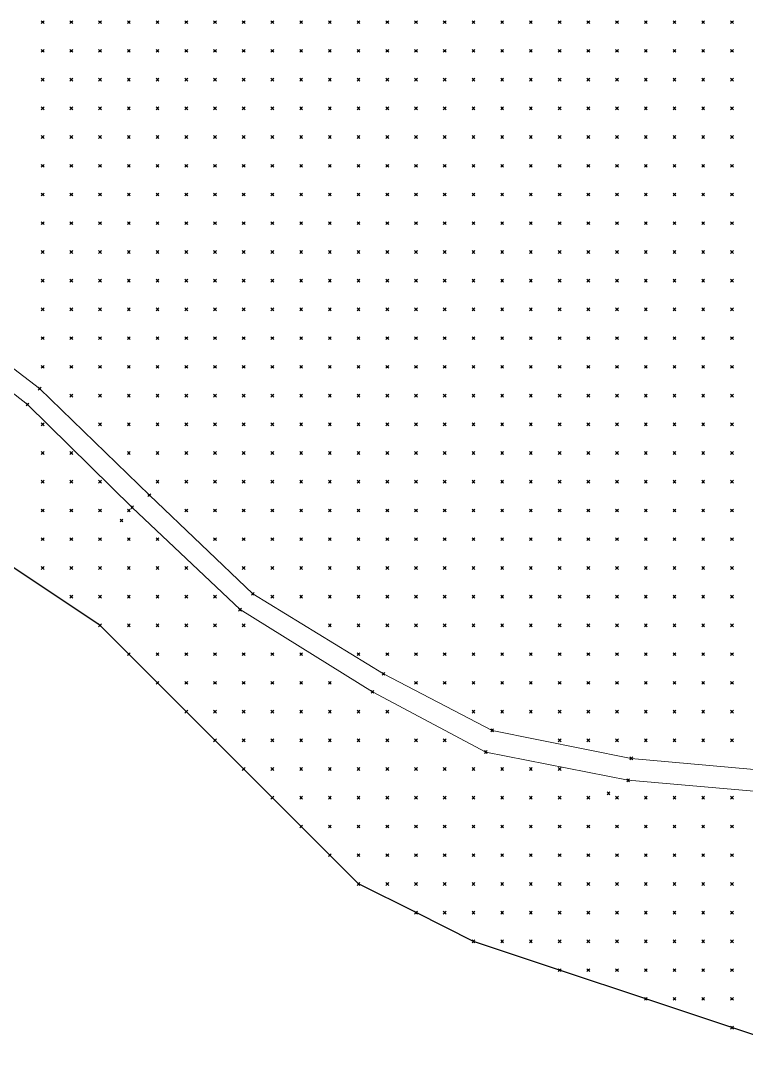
# Model space of a CAD drawing. Header units: metres. Extents: x 441556 to 446409, y 432338 to 461058.
# Drawn here: x 443709.3 to 443785.1, y 446929.3 to 447037.4 of the extents above; entities that cross this region are included whole.
import ezdxf

# ---------------------------------------------------------------- set-up
doc = ezdxf.new("R2010")
doc.units = ezdxf.units.M
doc.header["$MEASUREMENT"] = 0
doc.header["$PDMODE"] = 35
doc.header["$PDSIZE"] = 0.15
for name, color, linetype, lineweight in [('DTM-BRE-RevN_GRP_DRUM PAMANT', 2, 'Continuous', 0), ('DTM-BRE-RevN_YP_RevK_0YP', 1, 'Continuous', 0), ('DTM-NOK-RevN_LIDAR_co_lidar', 91, 'Continuous', 0), ('DTM-NOK-RevN_RTK', 32, 'Continuous', 0)]:
    doc.layers.add(name, color=color, linetype=linetype, lineweight=lineweight)
doc.layers.add('DTM-INT_YP', color=121, linetype='Continuous')

msp = doc.modelspace()

# ---------------------------------------------------------------- linework, layer by layer
at = {"layer": 'DTM-BRE-RevN_GRP_DRUM PAMANT'}
for p, q in [((443711.315, 446998.969, 353.87), (443722.772, 446987.844, 353.598)), ((443720.981, 446986.569, 353.644), (443710.045, 446997.314, 353.917)), ((443722.772, 446987.844, 353.598), (443733.576, 446977.54, 353.236)), ((443732.238, 446975.892, 353.249), (443720.981, 446986.569, 353.644)), ((443733.576, 446977.54, 353.236), (443747.227, 446969.196, 352.873)), ((443746.08, 446967.317, 352.785), (443732.238, 446975.892, 353.249)), ((443747.227, 446969.196, 352.873), (443758.571, 446963.287, 352.801)), ((443757.905, 446961.028, 352.769), (443746.08, 446967.317, 352.785)), ((443758.571, 446963.287, 352.801), (443773.094, 446960.358, 353.037)), ((443772.778, 446958.073, 353.233), (443757.905, 446961.028, 352.769)), ((443773.094, 446960.358, 353.037), (443788.709, 446958.934, 352.972)), ((443788.289, 446956.74, 353.018), (443772.778, 446958.073, 353.233))]:
    msp.add_line(p, q, dxfattribs=at)
at = {"layer": 'DTM-BRE-RevN_YP_RevK_0YP'}
for p, q in [((443695.913, 447010.761, 354.031), (443711.315, 446998.969, 353.87)), ((443710.045, 446997.314, 353.917), (443694.631, 447009.324, 354.015))]:
    msp.add_line(p, q, dxfattribs=at)
at = {"layer": 'DTM-INT_YP'}
msp.add_polyline3d([(443792.608, 446929.258, 339.821), (443783.61, 446932.257, 340.083), (443774.612, 446935.256, 340.311), (443765.614, 446938.256, 340.537), (443756.616, 446941.255, 340.583), (443750.617, 446944.254, 340.686), (443744.618, 446947.254, 340.643), (443741.619, 446950.253, 341.282), (443738.62, 446953.252, 341.937), (443735.62, 446956.252, 342.597), (443732.621, 446959.251, 342.907), (443729.622, 446962.25, 343.449), (443726.622, 446965.25, 344.293), (443723.623, 446968.249, 344.724), (443720.624, 446971.249, 345.512), (443717.624, 446974.248, 346.266), (443708.626, 446980.247, 345.087)], dxfattribs=at)
at = {"layer": 'DTM-NOK-RevN_LIDAR_co_lidar'}
for p in [(443711.626, 447037.234, 387.151), (443714.625, 447037.234, 388.988), (443717.624, 447037.234, 391.119), (443720.624, 447037.234, 392.869), (443723.623, 447037.234, 393.891), (443726.622, 447037.234, 393.481), (443729.622, 447037.234, 392.275), (443732.621, 447037.234, 390.77), (443735.62, 447037.234, 389.772), (443738.62, 447037.234, 391.185), (443741.619, 447037.234, 394.214), (443744.618, 447037.234, 396.949), (443747.618, 447037.234, 399.284), (443750.617, 447037.234, 401.559), (443753.616, 447037.234, 403.741), (443756.616, 447037.234, 406.028), (443759.615, 447037.234, 408.177), (443762.614, 447037.234, 410.165), (443765.614, 447037.234, 411.798), (443768.613, 447037.234, 413.187), (443771.612, 447037.234, 414.278), (443774.612, 447037.234, 415.34), (443777.611, 447037.234, 416.297), (443780.61, 447037.234, 416.971), (443783.61, 447037.234, 417.282), (443711.626, 447034.235, 384.834), (443714.625, 447034.235, 386.658), (443717.624, 447034.235, 389.376), (443720.624, 447034.235, 391.248), (443723.623, 447034.235, 391.872), (443726.622, 447034.235, 391.272), (443729.622, 447034.235, 389.976), (443732.621, 447034.235, 388.49), (443735.62, 447034.235, 388.837), (443738.62, 447034.235, 391.38), (443741.619, 447034.235, 394.106), (443744.618, 447034.235, 396.344), (443747.618, 447034.235, 398.553), (443750.617, 447034.235, 400.745), (443753.616, 447034.235, 403.045), (443756.616, 447034.235, 405.311), (443759.615, 447034.235, 407.428), (443762.614, 447034.235, 409.536), (443765.614, 447034.235, 411.083), (443768.613, 447034.235, 412.333), (443771.612, 447034.235, 413.502), (443774.612, 447034.235, 414.28), (443777.611, 447034.235, 415.17), (443780.61, 447034.235, 415.823), (443783.61, 447034.235, 415.938), (443711.626, 447031.235, 382.306), (443714.625, 447031.235, 384.254), (443717.624, 447031.235, 386.987), (443720.624, 447031.235, 389.339), (443723.623, 447031.235, 389.79), (443726.622, 447031.235, 389.117), (443729.622, 447031.235, 387.852), (443732.621, 447031.235, 386.8), (443735.62, 447031.235, 388.474), (443738.62, 447031.235, 391.344), (443741.619, 447031.235, 393.635), (443744.618, 447031.235, 395.489), (443747.618, 447031.235, 397.406), (443750.617, 447031.235, 399.629), (443753.616, 447031.235, 402.019), (443756.616, 447031.235, 404.415), (443759.615, 447031.235, 406.656), (443762.614, 447031.235, 408.5), (443765.614, 447031.235, 410.016), (443768.613, 447031.235, 411.279), (443771.612, 447031.235, 412.409), (443774.612, 447031.235, 413.268), (443777.611, 447031.235, 414.274), (443780.61, 447031.235, 414.712), (443783.61, 447031.235, 414.549), (443711.626, 447028.236, 380.129), (443714.625, 447028.236, 382.4), (443717.624, 447028.236, 384.916), (443720.624, 447028.236, 387.011), (443723.623, 447028.236, 387.467), (443726.622, 447028.236, 386.779), (443729.622, 447028.236, 385.373), (443732.621, 447028.236, 385.28), (443735.62, 447028.236, 387.552), (443738.62, 447028.236, 390.227), (443741.619, 447028.236, 392.299), (443744.618, 447028.236, 394.208), (443747.618, 447028.236, 396.185), (443750.617, 447028.236, 398.486), (443753.616, 447028.236, 400.934), (443756.616, 447028.236, 403.075), (443759.615, 447028.236, 405.474), (443762.614, 447028.236, 407.286), (443765.614, 447028.236, 408.871), (443768.613, 447028.236, 410.207), (443771.612, 447028.236, 411.421), (443774.612, 447028.236, 412.393), (443777.611, 447028.236, 413.282), (443780.61, 447028.236, 413.275), (443783.61, 447028.236, 412.954), (443711.626, 447025.237, 378.338), (443714.625, 447025.237, 380.372), (443717.624, 447025.237, 383.336), (443720.624, 447025.237, 384.676), (443723.623, 447025.237, 384.952), (443726.622, 447025.237, 384.253), (443729.622, 447025.237, 383.082), (443732.621, 447025.237, 384.22), (443735.62, 447025.237, 386.933), (443738.62, 447025.237, 389.271), (443741.619, 447025.237, 391.034), (443744.618, 447025.237, 392.83), (443747.618, 447025.237, 394.931), (443750.617, 447025.237, 397.289), (443753.616, 447025.237, 399.647), (443756.616, 447025.237, 401.836), (443759.615, 447025.237, 403.963), (443762.614, 447025.237, 405.942), (443765.614, 447025.237, 407.633), (443768.613, 447025.237, 408.948), (443771.612, 447025.237, 410.208), (443774.612, 447025.237, 411.216), (443777.611, 447025.237, 411.956), (443780.61, 447025.237, 411.833), (443783.61, 447025.237, 411.335), (443711.626, 447022.237, 376.778), (443714.625, 447022.237, 378.541), (443717.624, 447022.237, 380.035), (443720.624, 447022.237, 381.853), (443723.623, 447022.237, 382.454), (443726.622, 447022.237, 381.765), (443729.622, 447022.237, 381.202), (443732.621, 447022.237, 382.748), (443735.62, 447022.237, 385.289), (443738.62, 447022.237, 387.652), (443741.619, 447022.237, 389.644), (443744.618, 447022.237, 391.566), (443747.618, 447022.237, 393.68), (443750.617, 447022.237, 395.933), (443753.616, 447022.237, 398.209), (443756.616, 447022.237, 400.476), (443759.615, 447022.237, 402.778), (443762.614, 447022.237, 404.723), (443765.614, 447022.237, 406.206), (443768.613, 447022.237, 407.779), (443771.612, 447022.237, 409.187), (443774.612, 447022.237, 410.246), (443777.611, 447022.237, 410.442), (443780.61, 447022.237, 410.238), (443783.61, 447022.237, 409.605), (443711.626, 447019.238, 375.083), (443714.625, 447019.238, 376.695), (443717.624, 447019.238, 377.882), (443720.624, 447019.238, 378.752), (443723.623, 447019.238, 379.317), (443726.622, 447019.238, 378.534), (443729.622, 447019.238, 378.826), (443732.621, 447019.238, 380.637), (443735.62, 447019.238, 383.017), (443738.62, 447019.238, 385.703), (443741.619, 447019.238, 388.166), (443744.618, 447019.238, 390.367), (443747.618, 447019.238, 392.563), (443750.617, 447019.238, 394.678), (443753.616, 447019.238, 396.773), (443756.616, 447019.238, 398.903), (443759.615, 447019.238, 401.139), (443762.614, 447019.238, 402.954), (443765.614, 447019.238, 404.754), (443768.613, 447019.238, 406.438), (443771.612, 447019.238, 407.868), (443774.612, 447019.238, 408.956), (443777.611, 447019.238, 408.786), (443780.61, 447019.238, 408.116), (443783.61, 447019.238, 407.35), (443711.626, 447016.239, 373.246), (443714.625, 447016.239, 374.58), (443717.624, 447016.239, 375.304), (443720.624, 447016.239, 375.763), (443723.623, 447016.239, 375.36), (443726.622, 447016.239, 374.597), (443729.622, 447016.239, 375.633), (443732.621, 447016.239, 378.556), (443735.62, 447016.239, 381.771), (443738.62, 447016.239, 384.334), (443741.619, 447016.239, 386.523), (443744.618, 447016.239, 388.694), (443747.618, 447016.239, 390.819), (443750.617, 447016.239, 392.964), (443753.616, 447016.239, 394.914), (443756.616, 447016.239, 396.673), (443759.615, 447016.239, 399.125), (443762.614, 447016.239, 400.934), (443765.614, 447016.239, 402.916), (443768.613, 447016.239, 404.775), (443771.612, 447016.239, 406.676), (443774.612, 447016.239, 407.413), (443777.611, 447016.239, 406.999), (443780.61, 447016.239, 406.123), (443783.61, 447016.239, 405.169), (443711.626, 447013.239, 370.835), (443714.625, 447013.239, 371.815), (443717.624, 447013.239, 372.284), (443720.624, 447013.239, 372.159), (443723.623, 447013.239, 371.971), (443726.622, 447013.239, 371.799), (443729.622, 447013.239, 373.641), (443732.621, 447013.239, 377.122), (443735.62, 447013.239, 380.479), (443738.62, 447013.239, 383.072), (443741.619, 447013.239, 384.97), (443744.618, 447013.239, 386.864), (443747.618, 447013.239, 388.947), (443750.617, 447013.239, 390.989), (443753.616, 447013.239, 392.909), (443756.616, 447013.239, 394.265), (443759.615, 447013.239, 395.749), (443762.614, 447013.239, 397.742), (443765.614, 447013.239, 400.629), (443768.613, 447013.239, 402.994), (443771.612, 447013.239, 404.834), (443774.612, 447013.239, 405.526), (443777.611, 447013.239, 404.91), (443780.61, 447013.239, 403.87), (443783.61, 447013.239, 402.803), (443711.626, 447010.24, 367.955), (443714.625, 447010.24, 368.336), (443717.624, 447010.24, 368.965), (443720.624, 447010.24, 369.111), (443723.623, 447010.24, 368.586), (443726.622, 447010.24, 369.054), (443729.622, 447010.24, 372.057), (443732.621, 447010.24, 375.815), (443735.62, 447010.24, 379.182), (443738.62, 447010.24, 381.589), (443741.619, 447010.24, 383.267), (443744.618, 447010.24, 384.957), (443747.618, 447010.24, 386.874), (443750.617, 447010.24, 388.885), (443753.616, 447010.24, 390.755), (443756.616, 447010.24, 392.2), (443759.615, 447010.24, 393.646), (443762.614, 447010.24, 395.153), (443765.614, 447010.24, 396.897), (443768.613, 447010.24, 399.775), (443771.612, 447010.24, 401.828), (443774.612, 447010.24, 403.074), (443777.611, 447010.24, 402.435), (443780.61, 447010.24, 401.586), (443783.61, 447010.24, 400.322), (443711.626, 447007.241, 364.832), (443714.625, 447007.241, 365.077), (443717.624, 447007.241, 365.11), (443720.624, 447007.241, 364.978), (443723.623, 447007.241, 365.215), (443726.622, 447007.241, 368.288), (443729.622, 447007.241, 372.075), (443732.621, 447007.241, 375.23), (443735.62, 447007.241, 377.829), (443738.62, 447007.241, 379.84), (443741.619, 447007.241, 381.37), (443744.618, 447007.241, 382.899), (443747.618, 447007.241, 384.689), (443750.617, 447007.241, 386.607), (443753.616, 447007.241, 388.443), (443756.616, 447007.241, 389.974), (443759.615, 447007.241, 391.292), (443762.614, 447007.241, 392.981), (443765.614, 447007.241, 394.684), (443768.613, 447007.241, 396.283), (443771.612, 447007.241, 398.053), (443774.612, 447007.241, 399.747), (443777.611, 447007.241, 399.627), (443780.61, 447007.241, 398.857), (443783.61, 447007.241, 397.86), (443711.626, 447004.241, 360.767), (443714.625, 447004.241, 361.406), (443717.624, 447004.241, 361.022), (443720.624, 447004.241, 361.883), (443723.623, 447004.241, 364.782), (443726.622, 447004.241, 368.93), (443729.622, 447004.241, 372.2), (443732.621, 447004.241, 374.577), (443735.62, 447004.241, 376.465), (443738.62, 447004.241, 378.208), (443741.619, 447004.241, 379.633), (443744.618, 447004.241, 380.962), (443747.618, 447004.241, 382.497), (443750.617, 447004.241, 384.243), (443753.616, 447004.241, 386.101), (443756.616, 447004.241, 387.613), (443759.615, 447004.241, 389.072), (443762.614, 447004.241, 390.792), (443765.614, 447004.241, 392.71), (443768.613, 447004.241, 394.356), (443771.612, 447004.241, 395.79), (443774.612, 447004.241, 396.909), (443777.611, 447004.241, 396.985), (443780.61, 447004.241, 396.41), (443783.61, 447004.241, 395.374), (443711.626, 447001.242, 355.755), (443714.625, 447001.242, 357.003), (443717.624, 447001.242, 358.092), (443720.624, 447001.242, 361.272), (443723.623, 447001.242, 365.089), (443726.622, 447001.242, 368.964), (443729.622, 447001.242, 371.433), (443732.621, 447001.242, 373.239), (443735.62, 447001.242, 374.873), (443738.62, 447001.242, 376.427), (443741.619, 447001.242, 377.884), (443744.618, 447001.242, 379.128), (443747.618, 447001.242, 380.371), (443750.617, 447001.242, 382.021), (443753.616, 447001.242, 383.908), (443756.616, 447001.242, 385.526), (443759.615, 447001.242, 387.031), (443762.614, 447001.242, 388.821), (443765.614, 447001.242, 390.673), (443768.613, 447001.242, 392.377), (443771.612, 447001.242, 393.747), (443774.612, 447001.242, 394.705), (443777.611, 447001.242, 394.693), (443780.61, 447001.242, 393.81), (443783.61, 447001.242, 392.661), (443714.625, 446998.243, 354.524), (443717.624, 446998.243, 356.174), (443720.624, 446998.243, 359.702), (443723.623, 446998.243, 364.786), (443726.622, 446998.243, 367.902), (443729.622, 446998.243, 369.986), (443732.621, 446998.243, 371.724), (443735.62, 446998.243, 373.377), (443738.62, 446998.243, 374.941), (443741.619, 446998.243, 376.228), (443744.618, 446998.243, 377.327), (443747.618, 446998.243, 378.551), (443750.617, 446998.243, 379.959), (443753.616, 446998.243, 381.482), (443756.616, 446998.243, 383.124), (443759.615, 446998.243, 384.717), (443762.614, 446998.243, 386.493), (443765.614, 446998.243, 388.382), (443768.613, 446998.243, 390.081), (443771.612, 446998.243, 391.596), (443774.612, 446998.243, 392.573), (443777.611, 446998.243, 392.417), (443780.61, 446998.243, 391.386), (443783.61, 446998.243, 390.206), (443711.626, 446995.243, 353.329), (443717.624, 446995.243, 354.516), (443720.624, 446995.243, 356.553), (443723.623, 446995.243, 361.886), (443726.622, 446995.243, 365.555), (443729.622, 446995.243, 368.326), (443732.621, 446995.243, 370.381), (443735.62, 446995.243, 372.039), (443738.62, 446995.243, 373.533), (443741.619, 446995.243, 374.654), (443744.618, 446995.243, 375.646), (443747.618, 446995.243, 376.831), (443750.617, 446995.243, 378.069), (443753.616, 446995.243, 379.387), (443756.616, 446995.243, 380.977), (443759.615, 446995.243, 382.695), (443762.614, 446995.243, 384.434), (443765.614, 446995.243, 386.2), (443768.613, 446995.243, 387.815), (443771.612, 446995.243, 389.396), (443774.612, 446995.243, 390.366), (443777.611, 446995.243, 390.277), (443780.61, 446995.243, 389.144), (443783.61, 446995.243, 387.969), (443711.626, 446992.244, 352.301), (443714.625, 446992.244, 353.493), (443720.624, 446992.244, 354.406), (443723.623, 446992.244, 358.056), (443726.622, 446992.244, 362.058), (443729.622, 446992.244, 365.134), (443732.621, 446992.244, 368.408), (443735.62, 446992.244, 370.75), (443738.62, 446992.244, 372.113), (443741.619, 446992.244, 373.153), (443744.618, 446992.244, 374.114), (443747.618, 446992.244, 375.133), (443750.617, 446992.244, 376.258), (443753.616, 446992.244, 377.524), (443756.616, 446992.244, 379.021), (443759.615, 446992.244, 380.74), (443762.614, 446992.244, 382.502), (443765.614, 446992.244, 384.204), (443768.613, 446992.244, 385.845), (443771.612, 446992.244, 387.319), (443774.612, 446992.244, 388.282), (443777.611, 446992.244, 388.194), (443780.61, 446992.244, 387.119), (443783.61, 446992.244, 385.773), (443711.626, 446989.245, 350.942), (443714.625, 446989.245, 352.78), (443717.624, 446989.245, 353.453), (443723.623, 446989.245, 355.079), (443726.622, 446989.245, 358.191), (443729.622, 446989.245, 361.542), (443732.621, 446989.245, 365.325), (443735.62, 446989.245, 368.706), (443738.62, 446989.245, 370.514), (443741.619, 446989.245, 371.469), (443744.618, 446989.245, 372.418), (443747.618, 446989.245, 373.438), (443750.617, 446989.245, 374.546), (443753.616, 446989.245, 375.796), (443756.616, 446989.245, 377.322), (443759.615, 446989.245, 378.896), (443762.614, 446989.245, 380.601), (443765.614, 446989.245, 382.397), (443768.613, 446989.245, 383.987), (443771.612, 446989.245, 385.245), (443774.612, 446989.245, 386.265), (443777.611, 446989.245, 386.059), (443780.61, 446989.245, 385.074), (443783.61, 446989.245, 383.58), (443711.626, 446986.245, 349.585), (443714.625, 446986.245, 351.489), (443717.624, 446986.245, 352.742), (443720.624, 446986.245, 353.409), (443726.622, 446986.245, 355.208), (443729.622, 446986.245, 358.034), (443732.621, 446986.245, 361.96), (443735.62, 446986.245, 366.045), (443738.62, 446986.245, 368.437), (443741.619, 446986.245, 369.437), (443744.618, 446986.245, 370.348), (443747.618, 446986.245, 371.517), (443750.617, 446986.245, 372.81), (443753.616, 446986.245, 374.181), (443756.616, 446986.245, 375.675), (443759.615, 446986.245, 377.122), (443762.614, 446986.245, 378.696), (443765.614, 446986.245, 380.596), (443768.613, 446986.245, 382.131), (443771.612, 446986.245, 383.178), (443774.612, 446986.245, 384.092), (443777.611, 446986.245, 383.72), (443780.61, 446986.245, 382.827), (443783.61, 446986.245, 381.379), (443711.626, 446983.246, 348.191), (443714.625, 446983.246, 349.93), (443717.624, 446983.246, 351.43), (443720.624, 446983.246, 352.781), (443723.623, 446983.246, 353.364), (443729.622, 446983.246, 355.088), (443732.621, 446983.246, 357.991), (443735.62, 446983.246, 361.395), (443738.62, 446983.246, 364.44), (443741.619, 446983.246, 366.557), (443744.618, 446983.246, 367.959), (443747.618, 446983.246, 369.439), (443750.617, 446983.246, 371.073), (443753.616, 446983.246, 372.542), (443756.616, 446983.246, 373.939), (443759.615, 446983.246, 375.313), (443762.614, 446983.246, 376.797), (443765.614, 446983.246, 378.618), (443768.613, 446983.246, 380.123), (443771.612, 446983.246, 381.276), (443774.612, 446983.246, 381.726), (443777.611, 446983.246, 381.345), (443780.61, 446983.246, 380.378), (443783.61, 446983.246, 379.104), (443711.626, 446980.247, 346.64), (443714.625, 446980.247, 348.263), (443717.624, 446980.247, 349.83), (443720.624, 446980.247, 351.466), (443723.623, 446980.247, 352.773), (443726.622, 446980.247, 353.312), (443732.621, 446980.247, 354.542), (443735.62, 446980.247, 356.296), (443738.62, 446980.247, 359.303), (443741.619, 446980.247, 362.45), (443744.618, 446980.247, 364.687), (443747.618, 446980.247, 366.847), (443750.617, 446980.247, 369.133), (443753.616, 446980.247, 370.758), (443756.616, 446980.247, 372.186), (443759.615, 446980.247, 373.583), (443762.614, 446980.247, 375.08), (443765.614, 446980.247, 376.562), (443768.613, 446980.247, 378.015), (443771.612, 446980.247, 379.317), (443774.612, 446980.247, 379.417), (443777.611, 446980.247, 378.885), (443780.61, 446980.247, 377.897), (443783.61, 446980.247, 376.631), (443714.625, 446977.247, 346.498), (443717.624, 446977.247, 348.082), (443720.624, 446977.247, 349.639), (443723.623, 446977.247, 351.463), (443726.622, 446977.247, 352.57), (443729.622, 446977.247, 353.006), (443735.62, 446977.247, 353.9), (443738.62, 446977.247, 355.363), (443741.619, 446977.247, 357.42), (443744.618, 446977.247, 359.442), (443747.618, 446977.247, 362.064), (443750.617, 446977.247, 365.066), (443753.616, 446977.247, 367.047), (443756.616, 446977.247, 368.528), (443759.615, 446977.247, 369.961), (443762.614, 446977.247, 372.057), (443765.614, 446977.247, 373.659), (443768.613, 446977.247, 375.029), (443771.612, 446977.247, 376.961), (443774.612, 446977.247, 377.133), (443777.611, 446977.247, 376.38), (443780.61, 446977.247, 375.575), (443783.61, 446977.247, 374.164), (443717.624, 446974.248, 346.266), (443720.624, 446974.248, 347.582), (443723.623, 446974.248, 349.589), (443726.622, 446974.248, 350.897), (443729.622, 446974.248, 351.915), (443732.621, 446974.248, 352.535), (443741.619, 446974.248, 353.547), (443744.618, 446974.248, 354.38), (443747.618, 446974.248, 356.221), (443750.617, 446974.248, 358.758), (443753.616, 446974.248, 360.678), (443756.616, 446974.248, 362.158), (443759.615, 446974.248, 364.004), (443762.614, 446974.248, 366.736), (443765.614, 446974.248, 368.515), (443768.613, 446974.248, 369.994), (443771.612, 446974.248, 372.924), (443774.612, 446974.248, 374.059), (443777.611, 446974.248, 374.139), (443780.61, 446974.248, 373.315), (443783.61, 446974.248, 371.839), (443720.624, 446971.249, 345.512), (443723.623, 446971.249, 347.203), (443726.622, 446971.249, 348.557), (443729.622, 446971.249, 349.758), (443732.621, 446971.249, 350.856), (443735.62, 446971.249, 351.878), (443738.62, 446971.249, 352.487), (443744.618, 446971.249, 353.016), (443747.618, 446971.249, 353.482), (443750.617, 446971.249, 354.449), (443753.616, 446971.249, 355.664), (443756.616, 446971.249, 357.026), (443759.615, 446971.249, 359.588), (443762.614, 446971.249, 362.26), (443765.614, 446971.249, 363.272), (443768.613, 446971.249, 365.172), (443771.612, 446971.249, 367.253), (443774.612, 446971.249, 369.762), (443777.611, 446971.249, 371.11), (443780.61, 446971.249, 370.703), (443783.61, 446971.249, 369.339), (443723.623, 446968.249, 344.724), (443726.622, 446968.249, 346.134), (443729.622, 446968.249, 347.306), (443732.621, 446968.249, 348.572), (443735.62, 446968.249, 350.015), (443738.62, 446968.249, 351.271), (443741.619, 446968.249, 352.115), (443750.617, 446968.249, 353.071), (443753.616, 446968.249, 353.689), (443756.616, 446968.249, 354.525), (443759.615, 446968.249, 356.105), (443762.614, 446968.249, 359.341), (443765.614, 446968.249, 361.069), (443768.613, 446968.249, 362.891), (443771.612, 446968.249, 363.932), (443774.612, 446968.249, 365.483), (443777.611, 446968.249, 366.812), (443780.61, 446968.249, 367.276), (443783.61, 446968.249, 366.48), (443726.622, 446965.25, 344.293), (443729.622, 446965.25, 345.205), (443732.621, 446965.25, 346.506), (443735.62, 446965.25, 347.883), (443738.62, 446965.25, 349.211), (443741.619, 446965.25, 350.603), (443744.618, 446965.25, 351.842), (443747.618, 446965.25, 352.479), (443756.616, 446965.25, 353.145), (443759.615, 446965.25, 353.693), (443762.614, 446965.25, 354.909), (443765.614, 446965.25, 356.916), (443768.613, 446965.25, 358.793), (443771.612, 446965.25, 359.832), (443774.612, 446965.25, 361.391), (443777.611, 446965.25, 362.591), (443780.61, 446965.25, 362.441), (443783.61, 446965.25, 361.632), (443729.622, 446962.25, 343.449), (443732.621, 446962.25, 344.679), (443735.62, 446962.25, 345.973), (443738.62, 446962.25, 347.527), (443741.619, 446962.25, 349.091), (443744.618, 446962.25, 350.453), (443747.618, 446962.25, 351.53), (443750.617, 446962.25, 352.122), (443753.616, 446962.25, 352.397), (443765.614, 446962.25, 353.195), (443768.613, 446962.25, 353.345), (443771.612, 446962.25, 353.719), (443774.612, 446962.25, 355.339), (443777.611, 446962.25, 355.398), (443780.61, 446962.25, 355.209), (443783.61, 446962.25, 354.978), (443732.621, 446959.251, 342.907), (443735.62, 446959.251, 344.198), (443738.62, 446959.251, 345.672), (443741.619, 446959.251, 347.084), (443744.618, 446959.251, 348.297), (443747.618, 446959.251, 349.465), (443750.617, 446959.251, 350.498), (443753.616, 446959.251, 351.316), (443756.616, 446959.251, 352.103), (443759.615, 446959.251, 352.456), (443762.614, 446959.251, 352.573), (443765.614, 446959.251, 352.726), (443735.62, 446956.252, 342.597), (443738.62, 446956.252, 343.923), (443741.619, 446956.252, 345.127), (443744.618, 446956.252, 346.257), (443747.618, 446956.252, 347.497), (443750.617, 446956.252, 348.665), (443753.616, 446956.252, 349.545), (443756.616, 446956.252, 350.331), (443759.615, 446956.252, 351.252), (443762.614, 446956.252, 351.778), (443765.614, 446956.252, 352.404), (443768.613, 446956.252, 352.644), (443771.612, 446956.252, 352.756), (443774.612, 446956.252, 352.817), (443777.611, 446956.252, 352.562), (443780.61, 446956.252, 352.585), (443783.61, 446956.252, 352.564), (443738.62, 446953.252, 341.937), (443741.619, 446953.252, 343.188), (443744.618, 446953.252, 344.312), (443747.618, 446953.252, 345.261), (443750.617, 446953.252, 346.333), (443753.616, 446953.252, 347.556), (443756.616, 446953.252, 348.573), (443759.615, 446953.252, 349.162), (443762.614, 446953.252, 349.811), (443765.614, 446953.252, 350.462), (443768.613, 446953.252, 350.691), (443771.612, 446953.252, 351.01), (443774.612, 446953.252, 351.189), (443777.611, 446953.252, 350.54), (443780.61, 446953.252, 350.542), (443783.61, 446953.252, 350.542), (443741.619, 446950.253, 341.282), (443744.618, 446950.253, 342.195), (443747.618, 446950.253, 343.262), (443750.617, 446950.253, 344.38), (443753.616, 446950.253, 345.493), (443756.616, 446950.253, 346.389), (443759.615, 446950.253, 346.965), (443762.614, 446950.253, 347.911), (443765.614, 446950.253, 348.119), (443768.613, 446950.253, 348.23), (443771.612, 446950.253, 348.614), (443774.612, 446950.253, 348.285), (443777.611, 446950.253, 347.927), (443780.61, 446950.253, 348.012), (443783.61, 446950.253, 348.031), (443744.618, 446947.254, 340.643), (443747.618, 446947.254, 341.294), (443750.617, 446947.254, 342.325), (443753.616, 446947.254, 343.355), (443756.616, 446947.254, 344.143), (443759.615, 446947.254, 344.713), (443762.614, 446947.254, 345.483), (443765.614, 446947.254, 345.921), (443768.613, 446947.254, 346.115), (443771.612, 446947.254, 346.166), (443774.612, 446947.254, 345.675), (443777.611, 446947.254, 345.969), (443780.61, 446947.254, 345.807), (443783.61, 446947.254, 345.783), (443750.617, 446944.254, 340.686), (443753.616, 446944.254, 341.348), (443756.616, 446944.254, 342.056), (443759.615, 446944.254, 342.765), (443762.614, 446944.254, 343.633), (443765.614, 446944.254, 343.739), (443768.613, 446944.254, 343.759), (443771.612, 446944.254, 343.492), (443774.612, 446944.254, 343.373), (443777.611, 446944.254, 343.706), (443780.61, 446944.254, 343.68), (443783.61, 446944.254, 343.788), (443756.616, 446941.255, 340.583), (443759.615, 446941.255, 340.993), (443762.614, 446941.255, 341.624), (443765.614, 446941.255, 341.749), (443768.613, 446941.255, 341.819), (443771.612, 446941.255, 341.666), (443774.612, 446941.255, 341.667), (443777.611, 446941.255, 341.792), (443780.61, 446941.255, 341.866), (443783.61, 446941.255, 342.068), (443765.614, 446938.256, 340.537), (443768.613, 446938.256, 340.715), (443771.612, 446938.256, 340.762), (443774.612, 446938.256, 340.831), (443777.611, 446938.256, 340.904), (443780.61, 446938.256, 340.945), (443783.61, 446938.256, 340.999), (443774.612, 446935.256, 340.311), (443777.611, 446935.256, 340.331), (443780.61, 446935.256, 340.381), (443783.61, 446935.256, 340.417), (443783.61, 446932.257, 340.083)]:
    msp.add_point(p, dxfattribs=at)
at = {"layer": 'DTM-NOK-RevN_RTK'}
for p in [(443711.315, 446998.969, 353.87), (443710.045, 446997.314, 353.917), (443722.772, 446987.844, 353.598), (443720.981, 446986.569, 353.644), (443719.856, 446985.204, 353.921), (443733.576, 446977.54, 353.236), (443732.238, 446975.892, 353.249), (443747.227, 446969.196, 352.873), (443746.08, 446967.317, 352.785), (443758.571, 446963.287, 352.801), (443757.905, 446961.028, 352.769), (443773.094, 446960.358, 353.037), (443772.778, 446958.073, 353.233), (443770.724, 446956.711, 353.311)]:
    msp.add_point(p, dxfattribs=at)

doc.saveas('drawing.dxf')
